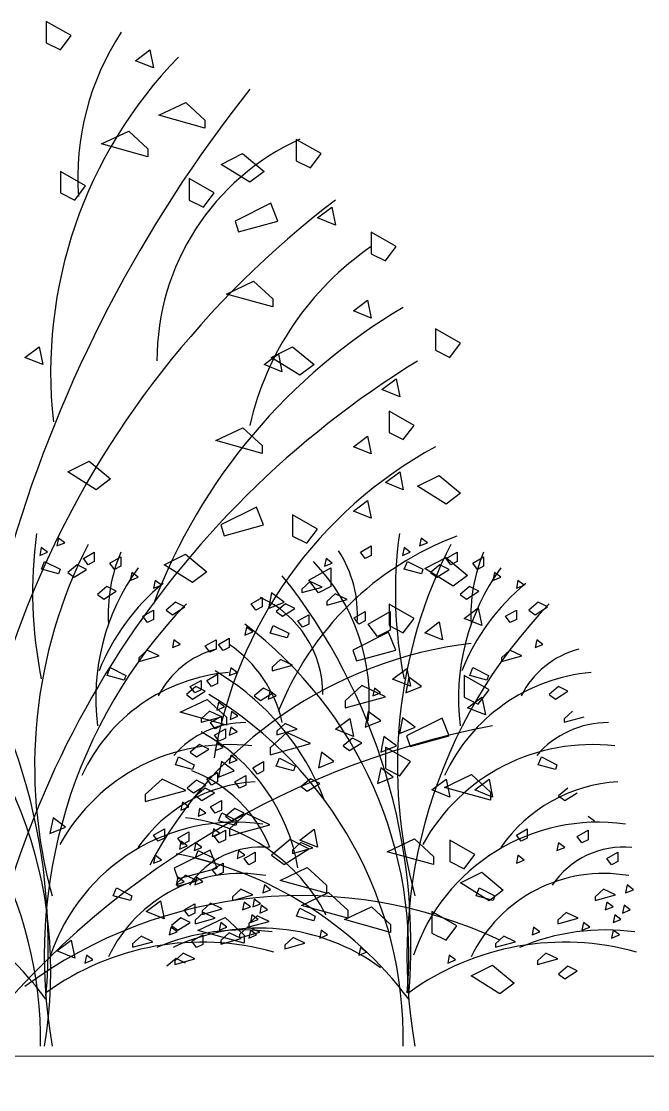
# Model space of a CAD drawing. Header units: millimetres. Extents: x 348 to 2201, y 118 to 1049.
# Drawn here: x 2179.263 to 2180.967, y 348.363 to 351.269 of the extents above; entities that cross this region are included whole.
import ezdxf

# ---------------------------------------------------------------- set-up
doc = ezdxf.new("R2010")
doc.units = ezdxf.units.MM
doc.layers.add('mur vue', color=7, linetype='Continuous', lineweight=13)
doc.layers.add('trees', color=104, linetype='Continuous')

# ---------------------------------------------------------------- blocks, each defined once
blk = doc.blocks.new('Arbustos')
at = {"layer": 'trees', "color": 84, "true_color": 0x2aaf18}
for p, q in [((0.0608, 1.811), (0.0608, 1.7527)), ((0.1288, 1.7722), (0.0608, 1.811)), ((0.0996, 1.7333), (0.1288, 1.7722)), ((0.5223, 0.6706), (0.5961, 0.7054)), ((0.6482, 0.6359), (0.5223, 0.6706)), ((0.1774, 0.6149), (0.2357, 0.5663)), ((0.2357, 0.5663), (0.1968, 0.5371)), ((0.4592, 0.2843), (0.3815, 0.3329)), ((0.4981, 0.3135), (0.4592, 0.2843)), ((1.0617, 0.1871), (0.9936, 0.2259)), ((1.1977, 0.1871), (1.2366, 0.2162)), ((1.2366, 0.2162), (1.2463, 0.1676)), ((1.0325, 0.1482), (1.0617, 0.1871)), ((1.0908, 0.1482), (1.1297, 0.1773)), ((1.1297, 0.1773), (1.1394, 0.1287)), ((1.2463, 0.1676), (1.1977, 0.1871)), ((0.9924, 0.1495), (0.8952, 0.1009)), ((0.9936, 0.1676), (1.0325, 0.1482)), ((1.1977, 0.0315), (1.1977, -0.0269)), ((1.2657, -0.0074), (1.1977, 0.0315)), ((1.1977, -0.0269), (1.2366, -0.0463)), ((1.2074, -0.0561), (1.2463, -0.0269)), ((1.2366, -0.0463), (1.2657, -0.0074)), ((1.2463, -0.0269), (1.256, -0.0755)), ((0.4251, -0.0684), (0.4989, -0.0336)), ((0.4989, -0.0336), (0.551, -0.0815)), ((1.256, -0.0755), (1.2074, -0.0561)), ((0.551, -0.1032), (0.4251, -0.0684)), ((0.9887, -0.4477), (1.0625, -0.4129)), ((1.0625, -0.4129), (1.1146, -0.4607)), ((1.2269, -0.4548), (1.1588, -0.4159)), ((1.1588, -0.4159), (1.1588, -0.4742)), ((1.1146, -0.4824), (0.9887, -0.4477)), ((1.1146, -0.4607), (1.1146, -0.4824)), ((1.1977, -0.4937), (1.2269, -0.4548)), ((1.1588, -0.4742), (1.1977, -0.4937)), ((1.188, -0.5326), (1.2463, -0.5034)), ((1.2657, -0.5812), (1.188, -0.5326))]:
    blk.add_line(p, q, dxfattribs=at)
at = {"layer": 'trees', "color": 1}
for p, q in [((0.0608, 1.7527), (0.0996, 1.7333)), ((0.3037, 1.7041), (0.3426, 1.7333)), ((0.3426, 1.7333), (0.3523, 1.6846)), ((0.3523, 1.6846), (0.3037, 1.7041)), ((0.3668, 1.5556), (0.4406, 1.5904)), ((0.4406, 1.5904), (0.4927, 1.5425)), ((0.4927, 1.5208), (0.3668, 1.5556)), ((0.4927, 1.5425), (0.4927, 1.5208)), ((0.2113, 1.4778), (0.2851, 1.5126)), ((0.2851, 1.5126), (0.3372, 1.4647)), ((0.741, 1.4901), (0.741, 1.4318)), ((0.809, 1.4512), (0.741, 1.4901)), ((0.3372, 1.443), (0.2113, 1.4778)), ((0.3372, 1.4647), (0.3372, 1.443)), ((0.5369, 1.4221), (0.5952, 1.4512)), ((0.5952, 1.4512), (0.6535, 1.4026)), ((0.741, 1.4318), (0.7799, 1.4123)), ((0.7799, 1.4123), (0.809, 1.4512)), ((0.0996, 1.4026), (0.0996, 1.3443)), ((0.1677, 1.3637), (0.0996, 1.4026)), ((0.6147, 1.3734), (0.5369, 1.4221)), ((0.6535, 1.4026), (0.6147, 1.3734)), ((0.4495, 1.3832), (0.4495, 1.3248)), ((0.5175, 1.3443), (0.4495, 1.3832)), ((0.0996, 1.3443), (0.1385, 1.3248)), ((0.4883, 1.3054), (0.5175, 1.3443)), ((0.4495, 1.3248), (0.4883, 1.3054)), ((0.6717, 1.3164), (0.5745, 1.2678)), ((0.6911, 1.2678), (0.6717, 1.3164)), ((0.7993, 1.2762), (0.8382, 1.3054)), ((0.8382, 1.3054), (0.8479, 1.2567)), ((0.5745, 1.2678), (0.5842, 1.2386)), ((0.5842, 1.2386), (0.6911, 1.2678)), ((0.8479, 1.2567), (0.7993, 1.2762)), ((0.9451, 1.2373), (0.9451, 1.179)), ((1.0131, 1.1984), (0.9451, 1.2373)), ((0.9839, 1.1595), (1.0131, 1.1984)), ((0.9451, 1.179), (0.9839, 1.1595)), ((0.5514, 1.0694), (0.6252, 1.1041)), ((0.6252, 1.1041), (0.6773, 1.0563)), ((0.6773, 1.0346), (0.5514, 1.0694)), ((0.6773, 1.0563), (0.6773, 1.0346)), ((0.8965, 1.0234), (0.9353, 1.0525)), ((0.9353, 1.0525), (0.9451, 1.0039)), ((0.9451, 1.0039), (0.8965, 1.0234)), ((1.12, 0.9747), (1.12, 0.9164)), ((1.188, 0.9358), (1.12, 0.9747)), ((1.1588, 0.8969), (1.188, 0.9358)), ((0.6535, 0.8775), (0.6924, 0.9067)), ((0.673, 0.8969), (0.7313, 0.9261)), ((0.6924, 0.9067), (0.7021, 0.858)), ((0.7313, 0.9261), (0.7896, 0.8775)), ((1.12, 0.9164), (1.1588, 0.8969)), ((0.7021, 0.858), (0.6535, 0.8775)), ((0.7507, 0.8483), (0.673, 0.8969)), ((0.7896, 0.8775), (0.7507, 0.8483)), ((0.9742, 0.8094), (1.0131, 0.8386)), ((1.0131, 0.8386), (1.0228, 0.79)), ((1.0228, 0.79), (0.9742, 0.8094)), ((1.0617, 0.7122), (0.9936, 0.7511)), ((0.9936, 0.7511), (0.9936, 0.6927)), ((1.0325, 0.6733), (1.0617, 0.7122)), ((0.8965, 0.6538), (0.9353, 0.683)), ((0.9353, 0.683), (0.9451, 0.6344)), ((0.9936, 0.6927), (1.0325, 0.6733)), ((0.9451, 0.6344), (0.8965, 0.6538)), ((1.0714, 0.5469), (1.1297, 0.576)), ((1.1297, 0.576), (1.188, 0.5274)), ((1.1491, 0.4982), (1.0714, 0.5469)), ((1.188, 0.5274), (1.1491, 0.4982)), ((0.9353, 0.508), (0.9451, 0.4593)), ((0.9156, 0.367), (0.9453, 0.384)), ((0.9453, 0.384), (0.9453, 0.3585)), ((1.0345, 0.3797), (1.0302, 0.3585)), ((1.0515, 0.367), (1.0345, 0.3797)), ((1.0812, 0.4052), (1.0769, 0.384)), ((1.0769, 0.384), (1.0982, 0.3925)), ((1.0982, 0.3925), (1.0812, 0.4052)), ((0.8222, 0.35), (0.8179, 0.3287)), ((0.8391, 0.3372), (0.8222, 0.35)), ((0.9283, 0.35), (0.9156, 0.367)), ((0.9453, 0.3585), (0.9283, 0.35)), ((1.0302, 0.3585), (1.0515, 0.367)), ((1.0908, 0.3232), (1.1491, 0.3524)), ((1.1491, 0.35), (1.1788, 0.367)), ((1.1491, 0.3524), (1.2074, 0.3037)), ((1.1619, 0.333), (1.1491, 0.35)), ((1.1788, 0.367), (1.1788, 0.3415)), ((0.8179, 0.3287), (0.8391, 0.3372)), ((1.035, 0.3208), (1.0435, 0.3421)), ((1.0817, 0.3081), (1.035, 0.3208)), ((1.0435, 0.3421), (1.086, 0.3208)), ((1.086, 0.3208), (1.0817, 0.3081)), ((1.1686, 0.2746), (1.0908, 0.3232)), ((1.1321, 0.333), (1.1067, 0.3117)), ((1.1236, 0.299), (1.1576, 0.3202)), ((1.1576, 0.3202), (1.1321, 0.333)), ((1.1788, 0.3415), (1.1619, 0.333)), ((1.1067, 0.3117), (1.1236, 0.299)), ((1.2074, 0.3037), (1.1686, 0.2746)), ((0.7793, 0.2875), (0.7565, 0.2666)), ((0.7565, 0.2571), (0.8116, 0.2723)), ((0.7565, 0.2666), (0.7565, 0.2571)), ((0.8116, 0.2723), (0.7793, 0.2875)), ((0.6183, 0.2267), (0.6481, 0.2437)), ((0.8473, 0.2535), (0.8245, 0.2326)), ((0.8795, 0.2383), (0.8473, 0.2535))]:
    blk.add_line(p, q, dxfattribs=at)
at = {"layer": 'trees', "linetype": 'Continuous'}
for p, q in [((0.1385, 1.3248), (0.1677, 1.3637)), ((0.0025, 0.8969), (0.0413, 0.9261)), ((0.0413, 0.9261), (0.0511, 0.8775)), ((0.0511, 0.8775), (0.0025, 0.8969)), ((0.5961, 0.7054), (0.6482, 0.6576)), ((0.6482, 0.6576), (0.6482, 0.6359)), ((0.1191, 0.5858), (0.1774, 0.6149)), ((0.1968, 0.5371), (0.1191, 0.5858)), ((0.9839, 0.5566), (1.0228, 0.5858)), ((1.0228, 0.5858), (1.0325, 0.5371)), ((1.0325, 0.5371), (0.9839, 0.5566)), ((0.8965, 0.4788), (0.9353, 0.508)), ((0.6328, 0.4898), (0.5357, 0.4412)), ((0.6523, 0.4412), (0.6328, 0.4898)), ((0.7313, 0.4691), (0.7313, 0.4107)), ((0.7993, 0.4302), (0.7313, 0.4691)), ((0.9451, 0.4593), (0.8965, 0.4788)), ((0.5357, 0.4412), (0.5454, 0.412)), ((0.5454, 0.412), (0.6523, 0.4412)), ((0.7313, 0.4107), (0.7701, 0.3913)), ((0.7701, 0.3913), (0.7993, 0.4302)), ((0.3815, 0.3329), (0.4398, 0.3621)), ((0.4398, 0.3621), (0.4981, 0.3135)), ((0.9936, 0.2259), (0.9936, 0.1676)), ((1.0118, 0.1009), (0.9924, 0.1495)), ((1.1394, 0.1287), (1.0908, 0.1482)), ((0.8952, 0.1009), (0.9049, 0.0717)), ((0.9049, 0.0717), (1.0118, 0.1009)), ((1.0034, 0.0217), (1.0422, 0.0509)), ((1.0422, 0.0509), (1.052, 0.0023)), ((1.052, 0.0023), (1.0034, 0.0217)), ((0.551, -0.0815), (0.551, -0.1032)), ((0.8479, -0.1144), (0.8868, -0.0852)), ((0.8868, -0.0852), (0.8965, -0.1339)), ((1.1381, -0.0839), (1.041, -0.1325)), ((1.1576, -0.1325), (1.1381, -0.0839)), ((0.8965, -0.1339), (0.8479, -0.1144)), ((1.041, -0.1325), (1.0507, -0.1617)), ((1.0507, -0.1617), (1.1576, -0.1325)), ((0.9839, -0.163), (0.9839, -0.2214)), ((1.052, -0.2019), (0.9839, -0.163)), ((1.0228, -0.2408), (1.052, -0.2019)), ((0.9839, -0.2214), (1.0228, -0.2408)), ((1.1103, -0.2797), (1.1491, -0.2506)), ((1.1442, -0.2726), (1.218, -0.2379)), ((1.1491, -0.2506), (1.1588, -0.2992)), ((1.218, -0.2379), (1.2701, -0.2857)), ((1.2269, -0.2797), (1.2657, -0.2506)), ((1.2657, -0.2506), (1.2755, -0.2992)), ((1.1588, -0.2992), (1.1103, -0.2797)), ((1.2701, -0.3074), (1.1442, -0.2726)), ((1.2755, -0.2992), (1.2269, -0.2797)), ((1.2701, -0.2857), (1.2701, -0.3074)), ((0.7507, -0.4159), (0.7896, -0.3867)), ((0.7896, -0.3867), (0.7993, -0.4353)), ((0.7993, -0.4353), (0.7507, -0.4159)), ((0.5065, -0.4437), (0.4093, -0.4923)), ((0.5259, -0.4923), (0.5065, -0.4437)), ((0.4093, -0.4923), (0.419, -0.5215)), ((0.419, -0.5215), (0.5259, -0.4923)), ((0.6972, -0.5255), (0.771, -0.4907)), ((0.771, -0.4907), (0.8231, -0.5385)), ((1.2463, -0.5034), (1.3046, -0.552)), ((0.8231, -0.5602), (0.6972, -0.5255)), ((0.8231, -0.5385), (0.8231, -0.5602)), ((1.3046, -0.552), (1.2657, -0.5812)), ((0.7555, -0.5935), (0.8293, -0.5588)), ((0.8293, -0.5588), (0.8814, -0.6066)), ((0.3329, -0.6104), (0.3717, -0.5812)), ((0.3717, -0.5812), (0.3815, -0.6298)), ((0.8814, -0.6283), (0.7555, -0.5935)), ((0.8721, -0.6324), (0.9459, -0.5977)), ((0.8814, -0.6066), (0.8814, -0.6283)), ((0.9459, -0.5977), (0.998, -0.6455)), ((0.3815, -0.6298), (0.3329, -0.6104)), ((0.4737, -0.6616), (0.5475, -0.6268)), ((0.5475, -0.6268), (0.5996, -0.6747)), ((0.998, -0.6672), (0.8721, -0.6324)), ((1.1103, -0.6104), (1.1103, -0.6687)), ((1.1783, -0.6493), (1.1103, -0.6104)), ((0.5996, -0.6964), (0.4737, -0.6616)), ((0.998, -0.6455), (0.998, -0.6672)), ((1.1491, -0.6882), (1.1783, -0.6493)), ((0.0899, -0.7173), (0.1288, -0.6882)), ((0.1288, -0.6882), (0.1385, -0.7368)), ((0.5996, -0.6747), (0.5996, -0.6964)), ((1.1103, -0.6687), (1.1491, -0.6882)), ((0.1385, -0.7368), (0.0899, -0.7173)), ((1.2171, -0.7854), (1.2755, -0.7562)), ((1.2755, -0.7562), (1.3338, -0.8049)), ((1.2949, -0.834), (1.2171, -0.7854)), ((1.3338, -0.8049), (1.2949, -0.834))]:
    blk.add_line(p, q, dxfattribs=at)
at = {"layer": 'trees', "color": 56}
for p, q in [((0.0473, 0.3797), (0.043, 0.3585)), ((0.0643, 0.367), (0.0473, 0.3797)), ((0.094, 0.4052), (0.0897, 0.384)), ((0.0897, 0.384), (0.111, 0.3925)), ((0.111, 0.3925), (0.094, 0.4052)), ((0.043, 0.3585), (0.0643, 0.367)), ((0.1619, 0.35), (0.1916, 0.367)), ((0.1747, 0.333), (0.1619, 0.35)), ((0.1916, 0.367), (0.1916, 0.3415)), ((0.2341, 0.3372), (0.2638, 0.3542)), ((0.2638, 0.3542), (0.2638, 0.3287)), ((0.0478, 0.3208), (0.0563, 0.3421)), ((0.0945, 0.3081), (0.0478, 0.3208)), ((0.0563, 0.3421), (0.0988, 0.3208)), ((0.0988, 0.3208), (0.0945, 0.3081)), ((0.1449, 0.333), (0.1195, 0.3117)), ((0.1364, 0.299), (0.1704, 0.3202)), ((0.1704, 0.3202), (0.1449, 0.333)), ((0.1916, 0.3415), (0.1747, 0.333)), ((0.2468, 0.3202), (0.2341, 0.3372)), ((0.2638, 0.3287), (0.2468, 0.3202)), ((0.1195, 0.3117), (0.1364, 0.299)), ((0.2936, 0.3117), (0.2893, 0.2905)), ((0.2893, 0.2905), (0.3105, 0.299)), ((0.3105, 0.299), (0.2936, 0.3117)), ((0.2256, 0.2735), (0.2001, 0.2522)), ((0.2511, 0.2607), (0.2256, 0.2735)), ((0.3572, 0.2905), (0.353, 0.2692)), ((0.353, 0.2692), (0.3742, 0.2777)), ((0.3742, 0.2777), (0.3572, 0.2905)), ((0.2001, 0.2522), (0.2171, 0.2395)), ((0.2171, 0.2395), (0.2511, 0.2607)), ((0.3233, 0.1927), (0.353, 0.2097)), ((0.353, 0.2097), (0.353, 0.1843)), ((0.4124, 0.231), (0.387, 0.2097)), ((0.387, 0.2097), (0.404, 0.197)), ((0.404, 0.197), (0.4379, 0.2182)), ((0.4379, 0.2182), (0.4124, 0.231)), ((0.336, 0.1758), (0.3233, 0.1927)), ((0.353, 0.1843), (0.336, 0.1758)), ((0.4082, 0.129), (0.404, 0.1078)), ((0.404, 0.1078), (0.4252, 0.1163)), ((0.4252, 0.1163), (0.4082, 0.129)), ((0.4931, 0.112), (0.5229, 0.129)), ((0.5229, 0.129), (0.5229, 0.1035)), ((0.3356, 0.1006), (0.3129, 0.0797)), ((0.3679, 0.0854), (0.3356, 0.1006)), ((0.5059, 0.095), (0.4931, 0.112)), ((0.5229, 0.1035), (0.5059, 0.095)), ((0.3129, 0.0702), (0.3679, 0.0854)), ((0.3129, 0.0797), (0.3129, 0.0702)), ((0.2262, 0.0319), (0.2347, 0.0531)), ((0.2729, 0.0191), (0.2262, 0.0319)), ((0.2347, 0.0531), (0.2771, 0.0319)), ((0.2771, 0.0319), (0.2729, 0.0191)), ((0.4974, 0.0185), (0.5271, 0.0355)), ((0.5271, 0.0355), (0.5271, 0.01)), ((0.4676, 0.0015), (0.4422, -0.0197)), ((0.4931, -0.0112), (0.4676, 0.0015)), ((0.5101, 0.0015), (0.4974, 0.0185)), ((0.5271, 0.01), (0.5101, 0.0015)), ((0.4422, -0.0197), (0.4592, -0.0325)), ((0.4592, -0.0325), (0.4931, -0.0112)), ((0.5055, -0.0652), (0.4827, -0.0861)), ((0.4827, -0.0956), (0.5377, -0.0804)), ((0.4827, -0.0861), (0.4827, -0.0956)), ((0.5377, -0.0804), (0.5055, -0.0652)), ((0.5653, -0.0665), (0.5611, -0.0877)), ((0.5611, -0.0877), (0.5823, -0.0792)), ((0.5823, -0.0792), (0.5653, -0.0665)), ((0.5186, -0.1302), (0.5483, -0.1132)), ((0.5483, -0.1132), (0.5483, -0.1387)), ((0.5313, -0.1472), (0.5186, -0.1302)), ((0.5483, -0.1387), (0.5313, -0.1472)), ((0.4124, -0.2109), (0.4209, -0.1897)), ((0.4209, -0.1897), (0.4634, -0.2109)), ((0.4592, -0.2237), (0.4124, -0.2109)), ((0.4634, -0.2109), (0.4592, -0.2237)), ((0.4974, -0.2492), (0.5271, -0.2322)), ((0.5271, -0.2322), (0.5271, -0.2577)), ((0.5101, -0.2662), (0.4974, -0.2492)), ((0.5271, -0.2577), (0.5101, -0.2662)), ((0.5738, -0.2577), (0.6035, -0.2407)), ((0.5865, -0.2747), (0.5738, -0.2577)), ((0.6035, -0.2407), (0.6035, -0.2662)), ((0.4846, -0.3087), (0.5186, -0.2874)), ((0.5186, -0.2874), (0.4931, -0.2747)), ((0.6035, -0.2662), (0.5865, -0.2747)), ((0.4676, -0.2959), (0.4846, -0.3087)), ((0.5738, -0.3299), (0.5483, -0.3512)), ((0.5653, -0.3639), (0.5993, -0.3427)), ((0.5993, -0.3427), (0.5738, -0.3299)), ((0.5483, -0.3512), (0.5653, -0.3639)), ((0.353, -0.4022), (0.3827, -0.3852)), ((0.3657, -0.4192), (0.353, -0.4022)), ((0.3827, -0.3852), (0.3827, -0.4107)), ((0.5186, -0.4064), (0.5483, -0.3894)), ((0.5313, -0.4234), (0.5186, -0.4064)), ((0.5483, -0.3894), (0.5483, -0.4149)), ((0.3827, -0.4107), (0.3657, -0.4192)), ((0.4676, -0.4234), (0.4634, -0.4447)), ((0.4846, -0.4362), (0.4676, -0.4234)), ((0.5483, -0.4149), (0.5313, -0.4234)), ((0.3572, -0.4574), (0.353, -0.4787)), ((0.3742, -0.4702), (0.3572, -0.4574)), ((0.4634, -0.4447), (0.4846, -0.4362)), ((0.5993, -0.4659), (0.629, -0.4489)), ((0.629, -0.4489), (0.629, -0.4744)), ((0.353, -0.4787), (0.3742, -0.4702)), ((0.612, -0.4829), (0.5993, -0.4659)), ((0.629, -0.4744), (0.612, -0.4829)), ((0.2431, -0.5673), (0.2516, -0.5461)), ((0.2516, -0.5461), (0.2941, -0.5673)), ((0.5904, -0.5496), (0.5676, -0.5705)), ((0.6227, -0.5648), (0.5904, -0.5496)), ((0.6545, -0.5381), (0.6502, -0.5594)), ((0.6502, -0.5594), (0.6715, -0.5509)), ((0.6715, -0.5509), (0.6545, -0.5381)), ((0.2899, -0.5801), (0.2431, -0.5673)), ((0.2941, -0.5673), (0.2899, -0.5801)), ((0.5676, -0.58), (0.6227, -0.5648)), ((0.5676, -0.5705), (0.5676, -0.58)), ((0.5993, -0.5849), (0.595, -0.6061)), ((0.595, -0.6061), (0.6163, -0.5976)), ((0.6163, -0.5976), (0.5993, -0.5849)), ((0.646, -0.5934), (0.6417, -0.6146)), ((0.6417, -0.6146), (0.663, -0.6061)), ((0.663, -0.6061), (0.646, -0.5934)), ((0.4885, -0.6133), (0.4657, -0.6342)), ((0.4657, -0.6437), (0.5208, -0.6285)), ((0.4657, -0.6342), (0.4657, -0.6437)), ((0.5208, -0.6285), (0.4885, -0.6133)), ((0.6205, -0.6189), (0.6163, -0.6401)), ((0.6163, -0.6401), (0.6375, -0.6316)), ((0.6375, -0.6316), (0.6205, -0.6189)), ((0.3997, -0.6529), (0.3955, -0.6741)), ((0.3955, -0.6741), (0.4167, -0.6656)), ((0.4167, -0.6656), (0.3997, -0.6529)), ((0.5356, -0.6401), (0.5313, -0.6614)), ((0.5313, -0.6614), (0.5526, -0.6529)), ((0.5526, -0.6529), (0.5356, -0.6401)), ((0.6163, -0.6614), (0.612, -0.6826)), ((0.6333, -0.6741), (0.6163, -0.6614)), ((0.3187, -0.6771), (0.2959, -0.698)), ((0.2959, -0.7075), (0.3509, -0.6923)), ((0.3509, -0.6923), (0.3187, -0.6771)), ((0.612, -0.6826), (0.6333, -0.6741)), ((0.2959, -0.698), (0.2959, -0.7075)), ((0.4333, -0.7238), (0.4105, -0.7447)), ((0.4656, -0.739), (0.4333, -0.7238)), ((0.1704, -0.7294), (0.1662, -0.7506)), ((0.1662, -0.7506), (0.1874, -0.7421)), ((0.1874, -0.7421), (0.1704, -0.7294)), ((0.4105, -0.7542), (0.4656, -0.739)), ((0.4105, -0.7447), (0.4105, -0.7542))]:
    blk.add_line(p, q, dxfattribs=at)
at = {"layer": 'trees', "color": 3}
for p, q in [((1.2213, 0.3372), (1.251, 0.3542)), ((1.251, 0.3542), (1.251, 0.3287)), ((1.234, 0.3202), (1.2213, 0.3372)), ((1.251, 0.3287), (1.234, 0.3202)), ((1.2808, 0.3117), (1.2765, 0.2905)), ((1.2765, 0.2905), (1.2977, 0.299)), ((1.2977, 0.299), (1.2808, 0.3117)), ((1.2128, 0.2735), (1.1873, 0.2522)), ((1.2383, 0.2607), (1.2128, 0.2735)), ((0.6481, 0.2437), (0.6481, 0.2182)), ((0.8245, 0.2232), (0.8795, 0.2383)), ((0.8245, 0.2326), (0.8245, 0.2232)), ((1.1873, 0.2522), (1.2043, 0.2395)), ((1.2043, 0.2395), (1.2383, 0.2607)), ((0.6311, 0.2097), (0.6183, 0.2267)), ((0.6481, 0.2182), (0.6311, 0.2097)), ((0.7117, 0.2267), (0.6863, 0.2055)), ((0.6863, 0.2055), (0.7033, 0.1927)), ((0.7033, 0.1927), (0.7372, 0.214)), ((0.7372, 0.214), (0.7117, 0.2267)), ((0.8986, 0.1885), (0.9283, 0.2055)), ((0.9283, 0.2055), (0.9283, 0.18)), ((0.7457, 0.18), (0.7754, 0.197)), ((0.7585, 0.163), (0.7457, 0.18)), ((0.7754, 0.197), (0.7754, 0.1715)), ((0.9113, 0.1715), (0.8986, 0.1885)), ((0.9283, 0.18), (0.9113, 0.1715)), ((0.6056, 0.163), (0.6013, 0.1418)), ((0.6013, 0.1418), (0.6226, 0.1503)), ((0.6226, 0.1503), (0.6056, 0.163)), ((0.6698, 0.1466), (0.6783, 0.1678)), ((0.7166, 0.1338), (0.6698, 0.1466)), ((0.6783, 0.1678), (0.7208, 0.1466)), ((0.7208, 0.1466), (0.7166, 0.1338)), ((0.7754, 0.1715), (0.7585, 0.163)), ((1.3228, 0.1006), (1.3001, 0.0797)), ((0.6986, 0.0751), (0.6759, 0.0542)), ((0.6759, 0.0447), (0.7309, 0.0599)), ((0.7309, 0.0599), (0.6986, 0.0751)), ((1.3001, 0.0702), (1.3551, 0.0854)), ((1.3001, 0.0797), (1.3001, 0.0702)), ((0.5631, 0.0525), (0.5589, 0.0313)), ((0.5589, 0.0313), (0.5801, 0.0398)), ((0.5801, 0.0398), (0.5631, 0.0525)), ((0.6759, 0.0542), (0.6759, 0.0447)), ((1.2134, 0.0319), (1.2219, 0.0531)), ((1.2601, 0.0191), (1.2134, 0.0319)), ((1.2219, 0.0531), (1.2643, 0.0319)), ((1.2643, 0.0319), (1.2601, 0.0191)), ((0.6523, -0.0027), (0.6268, -0.024)), ((0.6268, -0.024), (0.6438, -0.0367)), ((0.6438, -0.0367), (0.6778, -0.0155)), ((0.6778, -0.0155), (0.6523, -0.0027)), ((0.6693, -0.0112), (0.665, -0.0325)), ((0.665, -0.0325), (0.6863, -0.024)), ((0.6863, -0.024), (0.6693, -0.0112)), ((0.9538, -0.0027), (0.9495, -0.024)), ((0.9495, -0.024), (0.9708, -0.0155)), ((0.9708, -0.0155), (0.9538, -0.0027)), ((0.5631, -0.109), (0.5589, -0.1302)), ((0.5801, -0.1217), (0.5631, -0.109)), ((0.7114, -0.0992), (0.6886, -0.1201)), ((0.6886, -0.1295), (0.7436, -0.1144)), ((0.7436, -0.1144), (0.7114, -0.0992)), ((0.5589, -0.1302), (0.5801, -0.1217)), ((0.6886, -0.1201), (0.6886, -0.1295)), ((0.8943, -0.1387), (0.8689, -0.16)), ((0.9198, -0.1515), (0.8943, -0.1387)), ((0.8689, -0.16), (0.8858, -0.1727)), ((0.8858, -0.1727), (0.9198, -0.1515)), ((0.5631, -0.1854), (0.5589, -0.2067)), ((0.5589, -0.2067), (0.5801, -0.1982)), ((0.5801, -0.1982), (0.5631, -0.1854)), ((0.6226, -0.2194), (0.6523, -0.2024)), ((0.6523, -0.2024), (0.6523, -0.2279)), ((0.6868, -0.2146), (0.6953, -0.1934)), ((0.6953, -0.1934), (0.7378, -0.2146)), ((0.6353, -0.2364), (0.6226, -0.2194)), ((0.6523, -0.2279), (0.6353, -0.2364)), ((0.7335, -0.2274), (0.6868, -0.2146)), ((0.7378, -0.2146), (0.7335, -0.2274)), ((0.7797, -0.2492), (0.7542, -0.2704)), ((0.8052, -0.2619), (0.7797, -0.2492)), ((0.7542, -0.2704), (0.7712, -0.2832)), ((0.7712, -0.2832), (0.8052, -0.2619)), ((1.4803, -0.2747), (1.4549, -0.2959)), ((1.4718, -0.3087), (1.5058, -0.2874)), ((1.4549, -0.2959), (1.4718, -0.3087)), ((0.4782, -0.3299), (0.474, -0.3512)), ((0.474, -0.3512), (0.4952, -0.3427)), ((0.5297, -0.3633), (0.5382, -0.3421)), ((0.5382, -0.3421), (0.5807, -0.3633)), ((0.5764, -0.3761), (0.5297, -0.3633)), ((0.5807, -0.3633), (0.5764, -0.3761)), ((1.5355, -0.3512), (1.5525, -0.3639)), ((0.4188, -0.4107), (0.4485, -0.3937)), ((0.4485, -0.3937), (0.4485, -0.4192)), ((0.5164, -0.3852), (0.5122, -0.4064)), ((0.5122, -0.4064), (0.5334, -0.3979)), ((0.5334, -0.3979), (0.5164, -0.3852)), ((1.3402, -0.4022), (1.3699, -0.3852)), ((1.3529, -0.4192), (1.3402, -0.4022)), ((1.3699, -0.3852), (1.3699, -0.4107)), ((1.5058, -0.4064), (1.5355, -0.3894)), ((1.5185, -0.4234), (1.5058, -0.4064)), ((1.5355, -0.3894), (1.5355, -0.4149)), ((0.4315, -0.4277), (0.4188, -0.4107)), ((0.4272, -0.4192), (0.423, -0.4404)), ((0.423, -0.4404), (0.4442, -0.4319)), ((0.4442, -0.4319), (0.4272, -0.4192)), ((0.4485, -0.4192), (0.4315, -0.4277)), ((0.7538, -0.4221), (0.7311, -0.443)), ((0.7861, -0.4373), (0.7538, -0.4221)), ((1.3699, -0.4107), (1.3529, -0.4192)), ((1.4549, -0.4234), (1.4506, -0.4447)), ((1.4718, -0.4362), (1.4549, -0.4234)), ((1.5355, -0.4149), (1.5185, -0.4234)), ((0.466, -0.4653), (0.4745, -0.4441)), ((0.4745, -0.4441), (0.517, -0.4653)), ((0.5844, -0.4447), (0.5801, -0.4659)), ((0.5801, -0.4659), (0.6013, -0.4574)), ((0.6013, -0.4574), (0.5844, -0.4447)), ((0.7311, -0.4525), (0.7861, -0.4373)), ((0.7311, -0.443), (0.7311, -0.4525)), ((1.3444, -0.4574), (1.3402, -0.4787)), ((1.3614, -0.4702), (1.3444, -0.4574)), ((1.4506, -0.4447), (1.4718, -0.4362)), ((1.5865, -0.4659), (1.6162, -0.4489)), ((1.6162, -0.4489), (1.6162, -0.4744)), ((0.5127, -0.4781), (0.466, -0.4653)), ((0.5122, -0.4957), (0.5419, -0.4787)), ((0.517, -0.4653), (0.5127, -0.4781)), ((0.5419, -0.4787), (0.5419, -0.5042)), ((1.3402, -0.4787), (1.3614, -0.4702)), ((1.5992, -0.4829), (1.5865, -0.4659)), ((1.6162, -0.4744), (1.5992, -0.4829)), ((0.4188, -0.5169), (0.4145, -0.5381)), ((0.4396, -0.5114), (0.4168, -0.5322)), ((0.4357, -0.5297), (0.4188, -0.5169)), ((0.4719, -0.5265), (0.4396, -0.5114)), ((0.4697, -0.5169), (0.4655, -0.5381)), ((0.4867, -0.5297), (0.4697, -0.5169)), ((0.5249, -0.5127), (0.5122, -0.4957)), ((0.5419, -0.5042), (0.5249, -0.5127)), ((0.4145, -0.5381), (0.4357, -0.5297)), ((0.4168, -0.5417), (0.4719, -0.5265)), ((0.4168, -0.5322), (0.4168, -0.5417)), ((0.4655, -0.5381), (0.4867, -0.5297)), ((1.2304, -0.5673), (1.2388, -0.5461)), ((1.2388, -0.5461), (1.2813, -0.5673)), ((1.5776, -0.5496), (1.5548, -0.5705)), ((1.6099, -0.5648), (1.5776, -0.5496)), ((1.6417, -0.5381), (1.6374, -0.5594)), ((1.6374, -0.5594), (1.6587, -0.5509)), ((1.6587, -0.5509), (1.6417, -0.5381)), ((0.6268, -0.5764), (0.6226, -0.5976)), ((0.6438, -0.5891), (0.6268, -0.5764)), ((1.2771, -0.5801), (1.2304, -0.5673)), ((1.2813, -0.5673), (1.2771, -0.5801)), ((1.5548, -0.58), (1.6099, -0.5648)), ((1.5548, -0.5705), (1.5548, -0.58)), ((0.4357, -0.6061), (0.4655, -0.5891)), ((0.4485, -0.6231), (0.4357, -0.6061)), ((0.4655, -0.5891), (0.4655, -0.6146)), ((0.5076, -0.5878), (0.4848, -0.6087)), ((0.4848, -0.6182), (0.5398, -0.603)), ((0.4848, -0.6087), (0.4848, -0.6182)), ((0.5398, -0.603), (0.5076, -0.5878)), ((0.6226, -0.5976), (0.6438, -0.5891)), ((1.5865, -0.5849), (1.5822, -0.6061)), ((1.5822, -0.6061), (1.6035, -0.5976)), ((1.6035, -0.5976), (1.5865, -0.5849)), ((1.6332, -0.5934), (1.6289, -0.6146)), ((1.6289, -0.6146), (1.6502, -0.6061)), ((1.6502, -0.6061), (1.6332, -0.5934)), ((0.4272, -0.6274), (0.4018, -0.6486)), ((0.4527, -0.6401), (0.4272, -0.6274)), ((0.4655, -0.6146), (0.4485, -0.6231)), ((0.6349, -0.6218), (0.6122, -0.6427)), ((0.6122, -0.6522), (0.6672, -0.637)), ((0.6672, -0.637), (0.6349, -0.6218)), ((1.4757, -0.6133), (1.4529, -0.6342)), ((1.4529, -0.6437), (1.508, -0.6285)), ((1.4529, -0.6342), (1.4529, -0.6437)), ((1.508, -0.6285), (1.4757, -0.6133)), ((1.6077, -0.6189), (1.6035, -0.6401)), ((1.6035, -0.6401), (1.6247, -0.6316)), ((1.6247, -0.6316), (1.6077, -0.6189)), ((0.4018, -0.6486), (0.4188, -0.6614)), ((0.4188, -0.6614), (0.4527, -0.6401)), ((0.6095, -0.6516), (0.5867, -0.6725)), ((0.5867, -0.682), (0.6417, -0.6668)), ((0.6417, -0.6668), (0.6095, -0.6516)), ((0.6122, -0.6427), (0.6122, -0.6522)), ((0.8094, -0.6614), (0.8052, -0.6826)), ((0.8264, -0.6741), (0.8094, -0.6614)), ((1.3869, -0.6529), (1.3827, -0.6741)), ((1.3827, -0.6741), (1.4039, -0.6656)), ((1.4039, -0.6656), (1.3869, -0.6529)), ((1.5228, -0.6401), (1.5185, -0.6614)), ((1.5185, -0.6614), (1.5398, -0.6529)), ((1.5398, -0.6529), (1.5228, -0.6401)), ((1.6035, -0.6614), (1.5992, -0.6826)), ((1.6205, -0.6741), (1.6035, -0.6614)), ((0.457, -0.6911), (0.4867, -0.6741)), ((0.4697, -0.7081), (0.457, -0.6911)), ((0.4867, -0.6741), (0.4867, -0.6996)), ((0.5585, -0.6686), (0.5357, -0.6895)), ((0.5357, -0.699), (0.5908, -0.6838)), ((0.5357, -0.6895), (0.5357, -0.699)), ((0.5908, -0.6838), (0.5585, -0.6686)), ((0.5867, -0.6725), (0.5867, -0.682)), ((0.7326, -0.6813), (0.7098, -0.7022)), ((0.7098, -0.7117), (0.7649, -0.6965)), ((0.7649, -0.6965), (0.7326, -0.6813)), ((0.8052, -0.6826), (0.8264, -0.6741)), ((1.3059, -0.6771), (1.2831, -0.698)), ((1.2831, -0.7075), (1.3381, -0.6923)), ((1.3381, -0.6923), (1.3059, -0.6771)), ((1.5992, -0.6826), (1.6205, -0.6741)), ((0.4867, -0.6996), (0.4697, -0.7081)), ((0.7098, -0.7022), (0.7098, -0.7117)), ((0.9156, -0.7081), (0.9113, -0.7294)), ((0.9113, -0.7294), (0.9326, -0.7209)), ((0.9326, -0.7209), (0.9156, -0.7081)), ((1.2831, -0.698), (1.2831, -0.7075)), ((1.4205, -0.7238), (1.3977, -0.7447)), ((1.4528, -0.739), (1.4205, -0.7238)), ((0.4145, -0.7379), (0.389, -0.7591)), ((0.44, -0.7506), (0.4145, -0.7379)), ((1.1576, -0.7294), (1.1534, -0.7506)), ((1.1534, -0.7506), (1.1746, -0.7421)), ((1.1746, -0.7421), (1.1576, -0.7294)), ((1.3977, -0.7542), (1.4528, -0.739)), ((1.3977, -0.7447), (1.3977, -0.7542)), ((1.4803, -0.7591), (1.4549, -0.7804)), ((1.4549, -0.7804), (1.4718, -0.7931)), ((1.4718, -0.7931), (1.5058, -0.7719)), ((1.5058, -0.7719), (1.4803, -0.7591))]:
    blk.add_line(p, q, dxfattribs=at)
at = {"layer": 'trees'}
for p, q in [((0.7758, 0.2908), (0.8353, 0.3248)), ((0.8353, 0.3248), (0.8353, 0.2738)), ((0.8013, 0.2568), (0.7758, 0.2908)), ((0.8353, 0.2738), (0.8013, 0.2568)), ((1.3444, 0.2905), (1.3402, 0.2692)), ((1.3402, 0.2692), (1.3614, 0.2777)), ((1.3614, 0.2777), (1.3444, 0.2905)), ((0.9372, 0.1718), (0.9966, 0.2058)), ((0.9966, 0.2058), (0.9966, 0.1548)), ((1.3105, 0.1927), (1.3402, 0.2097)), ((1.3402, 0.2097), (1.3402, 0.1843)), ((1.3996, 0.231), (1.3742, 0.2097)), ((1.3742, 0.2097), (1.3912, 0.197)), ((1.3912, 0.197), (1.4251, 0.2182)), ((1.4251, 0.2182), (1.3996, 0.231)), ((1.3232, 0.1758), (1.3105, 0.1927)), ((1.3402, 0.1843), (1.3232, 0.1758)), ((0.9627, 0.1378), (0.9372, 0.1718)), ((0.9966, 0.1548), (0.9627, 0.1378)), ((0.5292, 0.1163), (0.5589, 0.1333)), ((0.5419, 0.0993), (0.5292, 0.1163)), ((0.5589, 0.1333), (0.5589, 0.1078)), ((1.3954, 0.129), (1.3912, 0.1078)), ((1.3912, 0.1078), (1.4124, 0.1163)), ((1.4124, 0.1163), (1.3954, 0.129)), ((0.5589, 0.1078), (0.5419, 0.0993)), ((1.3551, 0.0854), (1.3228, 0.1006)), ((0.4527, 0.0015), (0.4824, 0.0185)), ((0.4655, -0.0155), (0.4527, 0.0015)), ((0.4824, 0.0185), (0.4824, -0.007)), ((0.9194, 0.0044), (0.8739, -0.0373)), ((0.984, -0.0259), (0.9194, 0.0044)), ((1.0476, 0.0273), (1.0391, -0.0151)), ((1.0391, -0.0151), (1.0816, 0.0019)), ((1.0816, 0.0019), (1.0476, 0.0273)), ((1.4549, 0.0015), (1.4294, -0.0197)), ((1.4803, -0.0112), (1.4549, 0.0015)), ((0.4824, -0.007), (0.4655, -0.0155)), ((0.8739, -0.0563), (0.984, -0.0259)), ((1.4294, -0.0197), (1.4464, -0.0325)), ((1.4464, -0.0325), (1.4803, -0.0112)), ((0.5292, -0.041), (0.5249, -0.0622)), ((0.5249, -0.0622), (0.5461, -0.0537)), ((0.5461, -0.0537), (0.5292, -0.041)), ((0.8739, -0.0373), (0.8739, -0.0563)), ((0.5079, -0.0962), (0.5377, -0.0792)), ((0.5377, -0.0792), (0.5377, -0.1047)), ((0.9372, -0.0661), (0.9287, -0.1086)), ((0.9711, -0.0916), (0.9372, -0.0661)), ((1.0306, -0.0831), (1.0221, -0.1256)), ((1.0646, -0.1086), (1.0306, -0.0831)), ((1.4927, -0.0652), (1.4699, -0.0861)), ((1.4699, -0.0956), (1.5249, -0.0804)), ((1.4699, -0.0861), (1.4699, -0.0956)), ((0.5207, -0.1132), (0.5079, -0.0962)), ((0.5377, -0.1047), (0.5207, -0.1132)), ((0.9287, -0.1086), (0.9711, -0.0916)), ((1.0221, -0.1256), (1.0646, -0.1086)), ((0.9796, -0.1341), (0.9711, -0.1766)), ((1.0136, -0.1596), (0.9796, -0.1341)), ((0.4782, -0.1557), (0.4527, -0.1769)), ((0.4697, -0.1897), (0.5037, -0.1685)), ((0.5037, -0.1685), (0.4782, -0.1557)), ((0.5249, -0.1515), (0.5207, -0.1727)), ((0.5207, -0.1727), (0.5419, -0.1642)), ((0.5419, -0.1642), (0.5249, -0.1515)), ((0.9711, -0.1766), (1.0136, -0.1596)), ((0.4527, -0.1769), (0.4697, -0.1897)), ((0.8098, -0.1766), (0.8013, -0.2191)), ((0.8013, -0.2191), (0.8438, -0.2021)), ((0.8438, -0.2021), (0.8098, -0.1766)), ((1.3996, -0.2109), (1.4081, -0.1897)), ((1.4081, -0.1897), (1.4506, -0.2109)), ((0.9711, -0.2191), (0.9627, -0.2616)), ((1.0051, -0.2446), (0.9711, -0.2191)), ((1.4464, -0.2237), (1.3996, -0.2109)), ((1.4506, -0.2109), (1.4464, -0.2237)), ((0.4697, -0.2534), (0.4442, -0.2747)), ((0.4952, -0.2662), (0.4697, -0.2534)), ((0.9627, -0.2616), (1.0051, -0.2446)), ((0.4442, -0.2747), (0.4612, -0.2874)), ((0.4612, -0.2874), (0.4952, -0.2662)), ((0.4931, -0.2747), (0.4676, -0.2959)), ((0.4315, -0.3129), (0.4272, -0.3342)), ((0.4485, -0.3257), (0.4315, -0.3129)), ((0.5079, -0.3257), (0.5377, -0.3087)), ((0.5377, -0.3087), (0.5377, -0.3342)), ((0.4272, -0.3342), (0.4485, -0.3257)), ((0.4952, -0.3427), (0.4782, -0.3299)), ((0.5207, -0.3427), (0.5079, -0.3257)), ((0.5377, -0.3342), (0.5207, -0.3427))]:
    blk.add_line(p, q, dxfattribs=at)
at = {"layer": 'trees', "color": 96}
for p, q in [((0.6739, 0.2568), (0.6654, 0.2143)), ((0.7079, 0.2313), (0.6739, 0.2568)), ((0.6654, 0.2143), (0.7079, 0.2313)), ((0.7156, -0.123), (0.6701, -0.1648)), ((0.7801, -0.1534), (0.7156, -0.123)), ((0.6701, -0.1838), (0.7801, -0.1534)), ((0.6701, -0.1648), (0.6701, -0.1838)), ((0.538, -0.2021), (0.5295, -0.2446)), ((0.572, -0.2276), (0.538, -0.2021)), ((0.5295, -0.2446), (0.572, -0.2276)), ((0.3759, -0.2505), (0.3304, -0.2923)), ((0.4404, -0.2809), (0.3759, -0.2505)), ((0.3304, -0.3113), (0.4404, -0.2809)), ((0.3304, -0.2923), (0.3304, -0.3113)), ((0.6052, -0.344), (0.5597, -0.3858)), ((0.6697, -0.3744), (0.6052, -0.344)), ((0.0794, -0.3551), (0.0709, -0.3976)), ((0.1134, -0.3806), (0.0794, -0.3551)), ((0.5597, -0.4048), (0.6697, -0.3744)), ((0.0709, -0.3976), (0.1134, -0.3806)), ((0.5597, -0.3858), (0.5597, -0.4048)), ((0.7249, -0.4146), (0.6739, -0.4571)), ((0.7758, -0.4401), (0.7249, -0.4146)), ((0.6739, -0.4571), (0.7079, -0.4826)), ((0.7079, -0.4826), (0.7758, -0.4401))]:
    blk.add_line(p, q, dxfattribs=at)
at = {"layer": 'trees', "color": 97, "true_color": 0x279b30}
for p, q in [((0.742, -0.6226), (0.7505, -0.6013)), ((0.7505, -0.6013), (0.793, -0.6226)), ((0.7887, -0.6353), (0.742, -0.6226)), ((0.793, -0.6226), (0.7887, -0.6353))]:
    blk.add_line(p, q, dxfattribs=at)
at = {"layer": 'trees', "color": 55, "true_color": 0x97922b}
for centre, radius, start, end in [((0.8743, 1.3841), 0.7278, 146.8723, 183.9065), ((1.3039, 0.8566), 1.2311, 135.867, 186.2808), ((3.5092, -0.671), 3.6954, 141.5621, 185.2163), ((1.0225, 0.8882), 0.6605, 114.2978, 180.0834), ((1.3983, 0.535), 0.8034, 124.3441, 167.2635), ((1.8413, -0.3387), 1.5925, 120.523, 159.2317), ((1.6868, -0.3874), 1.1855, 118.5645, 170.5246), ((1.472, -0.3747), 0.8386, 110.5024, 158.3822), ((0.4021, -0.0331), 0.5379, 353.7192, 44.133), ((0.5251, -0.0193), 0.2886, 359.9166, 65.7022), ((1.3512, -1.0112), 1.1381, 96.7634, 152.401), ((0.3608, -0.1736), 0.3511, 12.7365, 55.6559), ((0.1672, -0.5554), 0.6959, 20.7683, 59.477), ((-0.067, -0.9597), 1.0996, 359.14, 58.7374), ((1.7326, -2.4478), 2.3872, 101.0397, 143.7273), ((0.2348, -0.5767), 0.518, 9.4754, 61.4355), ((0.3286, -0.5712), 0.3664, 21.6178, 69.4976), ((0.3814, -0.8493), 0.4973, 27.599, 83.2366), ((0.2148, -1.477), 1.0432, 37.0603, 78.9603), ((0.7545, -1.8335), 1.2664, 64.7425, 126.4309), ((0.6421, -1.2086), 0.5534, 53.5691, 115.2575), ((1.584, -1.2649), 0.6045, 82.4961, 112.9071), ((1.471, -1.4149), 0.7212, 74.2197, 125.9898)]:
    blk.add_arc(centre, radius, start, end, dxfattribs=at)
at = {"layer": 'trees', "color": 45, "true_color": 0xba8d4a}
for centre, radius, start, end in [((2.4138, -0.7348), 2.5873, 127.2463, 185.7372), ((2.1999, 0.2581), 1.189, 172.2748, 191.4177), ((0.5898, 0.1974), 0.318, 356.0935, 33.1277), ((1.787, -0.0302), 0.6043, 144.0621, 187.0862), ((1.7351, -0.1709), 0.5844, 129.1996, 158.4216), ((2.4244, -0.7322), 1.3819, 136.0573, 190.1685), ((1.5736, -0.1354), 0.2472, 104.9017, 153.2105), ((1.5852, -0.443), 0.4846, 94.8704, 155.3167), ((1.5912, -0.3556), 0.2594, 90.1025, 139.0048), ((1.5458, -0.6826), 0.5263, 83.2482, 151.0285), ((1.6402, -0.674), 0.417, 93.3044, 145.2292), ((1.5637, -0.8987), 0.5314, 82.0191, 161.4214), ((1.6317, -0.6688), 0.2337, 84.4177, 146.017), ((1.5781, -0.9076), 0.4008, 80.2511, 154.2666)]:
    blk.add_arc(centre, radius, start, end, dxfattribs=at)
at = {"layer": 'trees', "color": 49, "true_color": 0x594322}
for centre, radius, start, end in [((2.4183, -1.3054), 2.5732, 121.5615, 173.977), ((2.3406, -0.2152), 1.3242, 152.8898, 195.4454), ((-0.5616, -0.7006), 1.6148, 355.0546, 38.4379), ((-0.0829, -0.7285), 1.1306, 354.7793, 52.7537)]:
    blk.add_arc(centre, radius, start, end, dxfattribs=at)
at = {"layer": 'trees', "color": 56}
for centre, radius, start, end in [((1.2127, 0.2581), 1.189, 172.2748, 191.4177), ((1.3534, -0.2152), 1.3242, 152.8898, 195.4454), ((0.6609, 0.1973), 0.4318, 156.8611, 183.4215), ((0.7998, -0.0302), 0.6043, 144.0621, 187.0862), ((-1.5488, -0.7006), 1.6148, 355.0546, 38.4379), ((0.7479, -0.1709), 0.5844, 129.1996, 158.4216), ((1.4372, -0.7322), 1.3819, 136.0573, 190.1685), ((-1.1249, -0.7717), 1.1982, 350.1733, 51.9189), ((0.5864, -0.1354), 0.2472, 104.9017, 153.2105), ((0.598, -0.443), 0.4846, 94.8704, 155.3167), ((-1.0542, -0.9597), 1.0996, 359.14, 58.7374), ((0.604, -0.3556), 0.2594, 90.1025, 139.0048), ((0.5586, -0.6826), 0.5263, 83.2482, 151.0285), ((0.653, -0.674), 0.417, 93.3044, 145.2292), ((0.5765, -0.8987), 0.5314, 82.0191, 161.4214), ((0.6445, -0.6688), 0.2337, 84.4177, 146.017), ((-0.7724, -1.477), 1.0432, 37.0603, 78.9603), ((0.5909, -0.9076), 0.4008, 80.2511, 154.2666), ((0.5968, -1.2649), 0.6045, 82.4961, 112.9071), ((0.4838, -1.4149), 0.7212, 74.2197, 125.9898)]:
    blk.add_arc(centre, radius, start, end, dxfattribs=at)
at = {"layer": 'trees', "color": 3}
blk.add_arc((1.6481, 0.1973), 0.4318, 156.8611, 183.4215, dxfattribs=at)

msp = doc.modelspace()

# ---------------------------------------------------------------- linework, layer by layer
at = {"layer": 'mur vue'}
msp.add_lwpolyline([(2189.1645, 348.4536), (2172.1014, 348.4536), (2169.1652, 347.9004), (2162.1702, 347.9004), (2156.5421, 346.7406), (2150.205, 346.7406), (2145.4375, 345.709), (2136.2425, 345.6789), (2130.5113, 344.7934), (2121.914, 344.7934), (2112.8541, 343.8642), (1996.9646, 343.7274)], dxfattribs=at)

# ---------------------------------------------------------------- block references
msp.add_blockref('Arbustos', (2179.27, 349.4577), dxfattribs=at)

doc.saveas('drawing.dxf')
